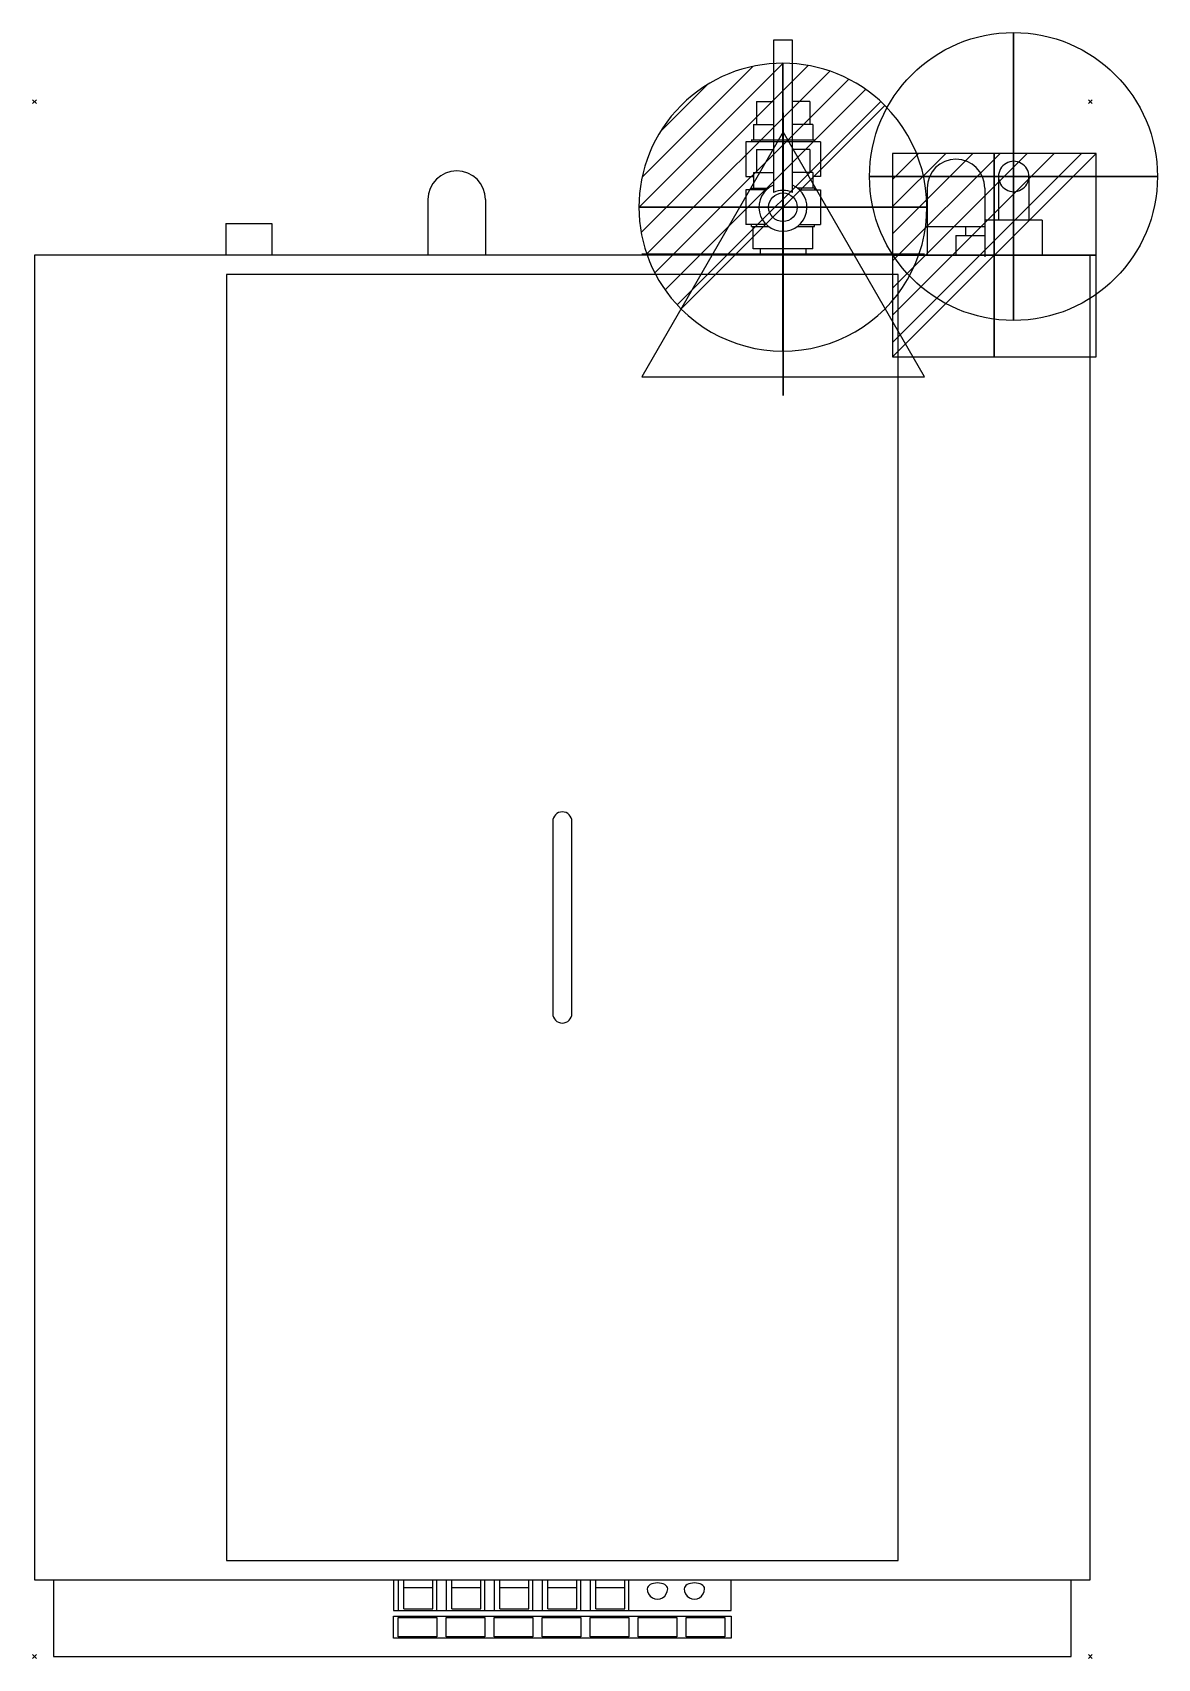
# Model space of a CAD drawing. Header units: millimetres. Extents: x -1 to 585, y -1 to 846.
import ezdxf

# ---------------------------------------------------------------- set-up
doc = ezdxf.new("R2010")
doc.units = ezdxf.units.MM
doc.header["$PDMODE"] = 3
for name, color, linetype in [('IQ_200_2D', 1, 'Continuous'), ('IQ_204_2D', 7, 'Continuous'), ('IQ_CON_COLDWATER_INT', 7, 'Continuous'), ('IQ_CON_DRAIN_INT', 7, 'Continuous'), ('IQ_CON_ELECTRICITY_INT', 7, 'Continuous'), ('IQ_CON_STEAM_INT', 7, 'Continuous'), ('IQ_INS_3D', 3, 'Continuous')]:
    doc.layers.add(name, color=color, linetype=linetype)

# ---------------------------------------------------------------- blocks, each defined once
blk = doc.blocks.new('*X1')
at = {"color": 0}
for p, q in [((313.993, 2209.039), (321.505, 2216.552)), ((314.108, 2207.74), (322.804, 2216.436)), ((314.158, 2210.619), (319.926, 2216.386)), ((314.399, 2206.617), (323.928, 2216.145)), ((314.821, 2205.625), (324.919, 2215.723)), ((315.101, 2212.976), (317.568, 2215.443)), ((315.354, 2204.743), (325.801, 2215.191)), ((315.985, 2203.96), (326.584, 2214.559))]:
    blk.add_line(p, q, dxfattribs=at)
blk = doc.blocks.new('DRAIN')
blk.add_line((-2.121, -2.121), (2.121, 2.121))
at = {"extrusion": (-1, 0, 0)}
blk.add_line((0, 2.121, -2.121), (0, -2.121, 2.121), dxfattribs=at)
at = {"extrusion": (0, -1, 0)}
blk.add_line((-2.121, 0, -2.121), (2.121, 0, 2.121), dxfattribs=at)
at = {"extrusion": (-1, 0, 0)}
for start, end in [(45, 225), (225, 45)]:
    blk.add_arc((0, 0), 3, start, end, dxfattribs=at)
for start, end in [(45, 225), (225, 45)]:
    blk.add_arc((0, 0), 3, start, end)
at = {"extrusion": (0, -1, 0)}
for start, end in [(45, 225), (225, 45)]:
    blk.add_arc((0, 0), 3, start, end, dxfattribs=at)
at = {"xscale": 0.4000000000000909, "yscale": 0.4000000000000909, "zscale": 0.4000000000000909}
blk.add_blockref('*X1', (-128.597, -883.621), dxfattribs=at)
at = {"extrusion": (-1, 0, 0), "xscale": 0.3999999999999773, "yscale": 0.3999999999999773, "zscale": 0.3999999999999773}
blk.add_blockref('*X1', (-128.597, -883.621), dxfattribs=at)
at = {"extrusion": (0, -1, 0), "xscale": 0.4000000000000909, "yscale": 0.4000000000000909, "zscale": 0.4000000000000909}
blk.add_blockref('*X1', (-128.597, -883.621), dxfattribs=at)
blk = doc.blocks.new('COLDWATER')
blk.add_circle((0, 0), 3)
at = {"extrusion": (-1, 0, 0)}
blk.add_circle((0, 0), 3, dxfattribs=at)
at = {"extrusion": (0, -1, 0)}
blk.add_circle((0, 0), 3, dxfattribs=at)
blk = doc.blocks.new('STEAM')
at = {"extrusion": (-1, 0, 0)}
blk.add_lwpolyline([(-0.018, 2.563), (-2.963, -2.537), (2.926, -2.537)], close=True, dxfattribs=at)
at = {"elevation": 0.013}
blk.add_lwpolyline([(0, 2.568), (-2.944, -2.532), (2.944, -2.532)], close=True, dxfattribs=at)
at = {"extrusion": (0, -1, 0), "elevation": -0.018}
blk.add_lwpolyline([(0, 2.563), (-2.944, -2.537), (2.944, -2.537)], close=True, dxfattribs=at)
blk = doc.blocks.new('*X5')
at = {"color": 0}
for p, q in [((286.774344, 2204.447934), (296.618251, 2214.291842)), ((286.774344, 2205.862148), (295.204037, 2214.291842)), ((286.774344, 2207.276361), (293.789824, 2214.291842)), ((286.774344, 2208.690575), (292.37561, 2214.291842)), ((286.774344, 2210.104788), (290.961397, 2214.291842)), ((286.774344, 2211.519002), (289.547183, 2214.291842)), ((286.774344, 2212.933216), (288.13297, 2214.291842))]:
    blk.add_line(p, q, dxfattribs=at)
blk = doc.blocks.new('ELECTRICITY')
for p, q in [((2.121, 2.121), (-2.121, 2.121)), ((-2.121, 2.121), (-2.121, -2.121)), ((-2.121, -2.121), (2.121, 2.121)), ((2.121, -2.121), (2.121, 2.121)), ((-2.121, -2.121), (2.121, -2.121))]:
    blk.add_line(p, q)
at = {"extrusion": (-1, 0, 0)}
for p, q in [((0, -2.121, 2.121), (0, 2.121, 2.121)), ((0, 2.121, -2.121), (0, -2.121, -2.121)), ((0, 2.121, 2.121), (0, 2.121, -2.121)), ((0, 2.121, -2.121), (0, -2.121, 2.121)), ((0, -2.121, -2.121), (0, -2.121, 2.121))]:
    blk.add_line(p, q, dxfattribs=at)
at = {"extrusion": (0, -1, 0)}
for p, q in [((2.121, 0, 2.121), (-2.121, 0, 2.121)), ((-2.121, 0, -2.121), (2.121, 0, -2.121)), ((-2.121, 0, 2.121), (-2.121, 0, -2.121)), ((-2.121, 0, -2.121), (2.121, 0, 2.121)), ((2.121, 0, -2.121), (2.121, 0, 2.121))]:
    blk.add_line(p, q, dxfattribs=at)
at = {"xscale": 0.4000000000000909, "yscale": 0.4000000000000909, "zscale": 0.4000000000000909}
blk.add_blockref('*X5', (-116.831, -883.595), dxfattribs=at)
at = {"extrusion": (-1, 0, 0), "xscale": 0.3999999999999773, "yscale": 0.3999999999999773, "zscale": 0.3999999999999773}
blk.add_blockref('*X5', (-116.831, -883.595), dxfattribs=at)
at = {"extrusion": (0, -1, 0), "xscale": 0.4000000000000909, "yscale": 0.4000000000000909, "zscale": 0.4000000000000909}
blk.add_blockref('*X5', (-116.831, -883.595), dxfattribs=at)

msp = doc.modelspace()

# ---------------------------------------------------------------- linework, layer by layer
at = {"layer": 'IQ_200_2D'}
for p, q in [((384.9, 842.01), (384.9, 810)), ((394.9, 842.01), (384.9, 842.01)), ((394.9, 810), (394.9, 842.01)), ((376.1, 810), (376.1, 798)), ((376.1, 810), (384.9, 810)), ((403.9, 810), (394.9, 810)), ((403.9, 810), (403.9, 798)), ((374.6, 798), (374.6, 790)), ((374.6, 798), (376.1, 798)), ((405.4, 798), (403.9, 798)), ((405.4, 798), (405.4, 790)), ((370.6, 789), (370.6, 771)), ((373.6, 789), (370.6, 789)), ((374.6, 790), (373.4, 790)), ((373.6, 790), (373.6, 789)), ((406.4, 790), (405.4, 790)), ((406.4, 790), (406.4, 789)), ((409.4, 789), (406.4, 789)), ((409.4, 789), (409.4, 771)), ((370.6, 771), (374.6, 771)), ((374.6, 771), (374.6, 765)), ((409.4, 771), (405.4, 771)), ((405.4, 771), (405.4, 765)), ((502.2, 771), (502.2, 748.28)), ((518, 771), (518, 748.28)), ((370.6, 764), (370.6, 746)), ((373.6, 764), (370.6, 764)), ((373.6, 765), (373.6, 764)), ((373.6, 765), (374.6, 765)), ((406.4, 765), (405.4, 765)), ((406.4, 765), (406.4, 764)), ((406.4, 764), (409.4, 764)), ((409.4, 764), (409.4, 746)), ((465, 765), (465, 730)), ((495, 765), (495, 748.28)), ((205, 758.98), (205, 730)), ((235, 758.98), (235, 730)), ((99.73, 746.46), (123.73, 746.46)), ((99.73, 746.46), (99.73, 730)), ((123.73, 746.46), (123.73, 730)), ((373.6, 746), (370.6, 746)), ((373.6, 745), (373.6, 746)), ((406.4, 745), (406.4, 746)), ((406.4, 746), (409.4, 746)), ((502.2, 748.28), (495, 748.28)), ((525, 748.28), (518, 748.28)), ((525, 748.28), (525, 730)), ((373.6, 745), (374.4, 745)), ((374.4, 733.32), (374.4, 745)), ((405.4, 733.32), (405.4, 745)), ((405.4, 745), (406.4, 745)), ((0, 730), (0, 40)), ((99.73, 730), (0, 730)), ((205, 730), (123.73, 730)), ((378.1, 730), (235, 730)), ((378.1, 733.32), (374.4, 733.32)), ((378.1, 733.32), (378.1, 730)), ((401.9, 733.32), (401.9, 730)), ((405.4, 733.32), (401.9, 733.32)), ((465, 730), (401.9, 730)), ((550, 730), (525, 730)), ((550, 40), (550, 730)), ((10, 40), (10, 0)), ((540, 0), (540, 40)), ((10, 0), (540, 0))]:
    msp.add_line(p, q, dxfattribs=at)
for centre, radius, start, end in [((480, 765), 15, 0, 180), ((220, 758.98), 15, 0, 180), ((510.1, 771.01), 7.9, 359.90311, 180.09689)]:
    msp.add_arc(centre, radius, start, end, dxfattribs=at)
at = {"layer": 'IQ_204_2D'}
for p, q in [((384.9, 810), (384.9, 762.68)), ((394.9, 762.68), (394.9, 810)), ((376.1, 798), (385.1, 798)), ((403.9, 798), (394.9, 798)), ((406.4, 789), (373.6, 789)), ((405.4, 790), (374.6, 790)), ((376.1, 785), (376.1, 773)), ((376.1, 785), (385.1, 785)), ((403.9, 785), (394.9, 785)), ((403.9, 785), (403.9, 773)), ((374.6, 773), (374.6, 771)), ((374.6, 773), (385.1, 773)), ((405.4, 773), (394.9, 773)), ((405.4, 773), (405.4, 771)), ((381.43, 764), (373.6, 764)), ((374.6, 765), (382.4, 765)), ((405.4, 765), (397.4, 765)), ((398.57, 764), (406.4, 764)), ((381.23, 746), (373.6, 746)), ((398.57, 746), (406.4, 746)), ((495, 748.28), (495, 729.19)), ((518, 748.28), (502.2, 748.28)), ((374.4, 745), (382.4, 745)), ((397.4, 745), (405.4, 745)), ((465, 745), (495, 745)), ((480, 740.2), (495, 740.2)), ((480, 740.2), (480, 730)), ((485, 745), (485, 740.2)), ((123.73, 730), (99.73, 730)), ((235, 730), (205, 730)), ((401.9, 733.32), (378.1, 733.32)), ((401.9, 730), (378.1, 730)), ((525, 730), (465, 730)), ((100, 720), (100, 50)), ((450, 720), (100, 720)), ((450, 50), (450, 720)), ((270, 435), (270, 335)), ((280, 335), (280, 435)), ((100, 50), (450, 50)), ((0, 40), (10, 40)), ((10, 40), (540, 40)), ((187, 40), (187, 23.93)), ((189.55, 40), (189.55, 23.93)), ((192.5, 24.79), (192.5, 40)), ((192.5, 35.89), (207.5, 35.89)), ((207.5, 24.79), (207.5, 40)), ((209.55, 23.93), (209.55, 40)), ((214.55, 40), (214.55, 23.93)), ((217.5, 24.79), (217.5, 40)), ((217.5, 35.89), (232.5, 35.89)), ((232.5, 24.79), (232.5, 40)), ((234.55, 23.93), (234.55, 40)), ((239.55, 40), (239.55, 23.93)), ((242.5, 24.79), (242.5, 40)), ((242.5, 35.89), (257.5, 35.89)), ((257.5, 24.79), (257.5, 40)), ((259.55, 23.93), (259.55, 40)), ((264.55, 40), (264.55, 23.93)), ((267.5, 24.79), (267.5, 40)), ((267.5, 35.89), (282.5, 35.89)), ((282.5, 24.79), (282.5, 40)), ((284.55, 23.93), (284.55, 40)), ((289.55, 40), (289.55, 23.93)), ((292.5, 24.79), (292.5, 40)), ((292.5, 35.89), (307.5, 35.89)), ((307.5, 24.79), (307.5, 40)), ((309.55, 23.93), (309.55, 40)), ((363, 23.93), (363, 40)), ((540, 40), (550, 40)), ((187, 23.93), (363, 23.93)), ((187, 21.07), (363, 21.07)), ((187, 9.59), (187, 21.07)), ((189.55, 20.39), (209.55, 20.39)), ((189.55, 10.3), (189.55, 20.39)), ((192.5, 24.79), (207.5, 24.79)), ((209.55, 20.39), (209.55, 10.3)), ((214.55, 20.39), (234.55, 20.39)), ((214.55, 10.3), (214.55, 20.39)), ((217.5, 24.79), (232.5, 24.79)), ((234.55, 20.39), (234.55, 10.3)), ((239.55, 20.39), (259.55, 20.39)), ((239.55, 10.3), (239.55, 20.39)), ((242.5, 24.79), (257.5, 24.79)), ((259.55, 20.39), (259.55, 10.3)), ((264.55, 20.39), (284.55, 20.39)), ((264.55, 10.3), (264.55, 20.39)), ((267.5, 24.79), (282.5, 24.79)), ((284.55, 20.39), (284.55, 10.3)), ((289.55, 20.39), (309.55, 20.39)), ((289.55, 10.3), (289.55, 20.39)), ((292.5, 24.79), (307.5, 24.79)), ((309.55, 20.39), (309.55, 10.3)), ((314.55, 20.39), (334.55, 20.39)), ((314.55, 10.3), (314.55, 20.39)), ((334.55, 20.39), (334.55, 10.3)), ((339.55, 20.39), (359.55, 20.39)), ((339.55, 10.3), (339.55, 20.39)), ((359.55, 20.39), (359.55, 10.3)), ((363, 21.07), (363, 9.59)), ((363, 9.59), (187, 9.59)), ((209.55, 10.3), (189.55, 10.3)), ((234.55, 10.3), (214.55, 10.3)), ((259.55, 10.3), (239.55, 10.3)), ((284.55, 10.3), (264.55, 10.3)), ((309.55, 10.3), (289.55, 10.3)), ((334.55, 10.3), (314.55, 10.3)), ((359.55, 10.3), (339.55, 10.3))]:
    msp.add_line(p, q, dxfattribs=at)
msp.add_circle((389.9, 755), 7.44, dxfattribs=at)
for centre, radius, start, end in [((510.1, 770.98), 7.9, 179.90311, 0.09689), ((389.9, 755), 12.5, 113.5784, 66.42191), ((389.9, 751.77), 12, 65.37824, 114.62176), ((275, 435), 5, 0, 180), ((275, 335), 5, 180, 0)]:
    msp.add_arc(centre, radius, start, end, dxfattribs=at)
for centre, major_axis, ratio, start_param, end_param in [((324.55, 35.33), (-5.31, 0), 0.573576, 3.141593, 6.283185), ((324.55, 35.33), (0, 5.48), 0.969006, 1.570796, 4.712389), ((343.8, 35.33), (-5.31, 0), 0.573576, 3.141593, 6.283185), ((343.8, 35.33), (0, 5.48), 0.969006, 1.570796, 4.712389)]:
    msp.add_ellipse(centre, major_axis=major_axis, ratio=ratio, start_param=start_param, end_param=end_param, dxfattribs=at)
at = {"layer": 'IQ_INS_3D'}
for p in [(0, 810), (550, 810), (0, 0), (550, 0)]:
    msp.add_point(p, dxfattribs=at)

# ---------------------------------------------------------------- block references
at = {"layer": 'IQ_CON_COLDWATER_INT', "xscale": 25, "yscale": 25, "zscale": 25}
msp.add_blockref('COLDWATER', (510, 771), dxfattribs=at)
at = {"layer": 'IQ_CON_DRAIN_INT', "xscale": 25, "yscale": 25, "zscale": 25}
msp.add_blockref('DRAIN', (389.9, 755), dxfattribs=at)
at = {"layer": 'IQ_CON_ELECTRICITY_INT', "xscale": 25, "yscale": 25, "zscale": 25}
msp.add_blockref('ELECTRICITY', (500, 730), dxfattribs=at)
at = {"layer": 'IQ_CON_STEAM_INT', "xscale": 25, "yscale": 25, "zscale": 25}
msp.add_blockref('STEAM', (390, 730), dxfattribs=at)

doc.saveas('drawing.dxf')
